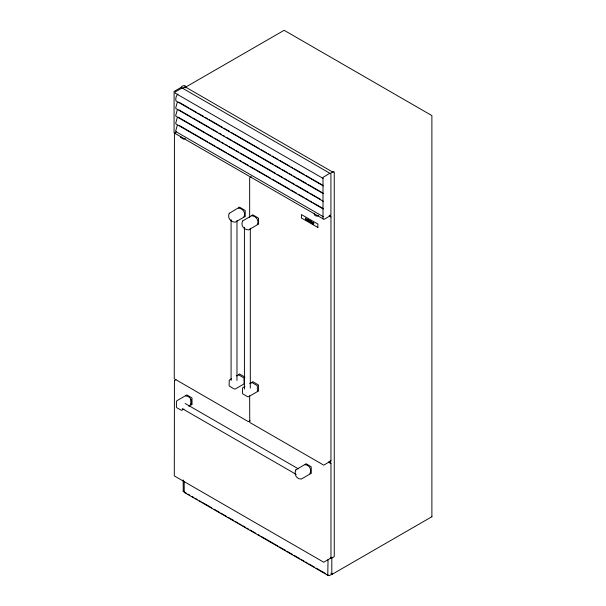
<?xml version="1.0" encoding="UTF-8"?>
<svg xmlns="http://www.w3.org/2000/svg" width="606" height="606" viewBox="0 0 606 606"><rect width="100%" height="100%" fill="white"/><g stroke="black" fill="none" stroke-linecap="round" stroke-linejoin="round"><path stroke-width="0.91" d="M185.338 138.327L183.716 139.236L180.891 137.486M186.55 493.284L183.201 491.246M188.83 406.315L190.905 404.588L190.905 399.49M329.906 173.361L330.914 173.899L330.929 215.357L323.968 219.417L322.998 218.819L322.998 177.406L329.838 173.263L182.141 87.991L175.179 91.945L175.179 93.135L323.021 178.384M330.232 557.997L331.05 558.52L334.262 556.603L334.247 171.975L333.497 171.543L330.232 173.468M174.43 380.636L174.293 475.907L323.748 562.224L330.959 557.982M330.959 463.166L329.172 461.946M249.657 395.786L249.748 422.443L323.748 465.166L330.959 460.924M330.959 216.63L329.179 215.41M332.436 574.14L431.911 516.698M307.128 219.993C306.439 220.705 305.462 216.918 306.712 220.198A1.144 0.659 60 0 0 306.939 220.319L307.144 219.024L307.144 219.849M177.247 102.353L175.71 107.86L175.982 108.588L323.225 193.602M177.247 110.05L175.717 115.488L175.982 116.284L323.293 201.313M177.247 117.738L175.71 123.245L175.982 123.98L323.225 208.987M177.247 125.434L175.71 130.941L175.982 131.676L323.293 216.698M182.027 88.022C178.618 86.772 187.451 83.37 185.148 87.87M317.839 227.53L317.9 224.031L301.432 214.569L301.447 218.062L317.908 227.47M431.889 516.835L431.889 115.602L284.138 30.3L184.86 87.59M314.309 213.517C313.393 215.456 317.483 217.228 318.627 215.274M177.99 94.089C176.157 95.384 175.323 98.831 175.982 100.891L323.293 185.921M181.861 88.574L185.095 86.809M176.732 131.6L175.142 132.532L175.217 133.555M175.149 133.418L174.089 132.843L174.089 91.438L181.103 87.385M174.43 134.093L174.263 378.758L248.362 421.64L250.142 420.723M251.346 176.74L249.657 177.823L249.657 217.531M322.983 218.804L175.179 133.532M174.361 380.674L175.952 379.757M231.522 378.682L229.25 380.151L229.113 385.484L229.576 386.28L234.325 389.022L235.242 389.022L243.657 384.159L244.112 383.371L243.976 378.038L238.908 374.947L236.37 375.879M183.982 409.111L181.573 410.345L176.884 407.793L176.422 407.005L176.422 401.513L176.884 400.725L185.3 395.862C189.981 395.9 192.602 400.21 190.905 404.588M244.854 386.378L242.582 387.848L242.445 393.18L242.9 393.976L247.649 396.718L248.566 396.718L256.982 391.855L257.444 391.067L257.308 385.734L252.232 382.644L249.702 383.575M330.103 463.014L328.407 462.06M327.77 575.268L328.035 559.565M312.878 222.379L313.499 222.781A0.886 0.508 60 0 1 313.423 224.031L312.878 223.705M327.793 575.283L184.216 492.39L184.179 481.315M185.057 86.787L333.224 172.392M178.959 102.225L188.807 107.913M190.413 108.838L196.17 112.163M197.776 113.087L203.533 116.413M205.139 117.337L207.623 118.776M209.229 119.693L219.077 125.381M219.864 125.836L222.349 127.275M223.955 128.199L229.712 131.525M231.31 132.449L259.156 148.523M260.762 149.447L266.519 152.773M268.125 153.697L270.609 155.136M272.215 156.06L277.972 159.386M279.578 160.31L289.426 165.999M291.031 166.923L292.698 167.892M294.304 168.809L304.151 174.498M305.75 175.422L322.142 184.891M178.959 109.921L191.261 117.019M192.867 117.943L210.077 127.881M211.683 128.805L217.44 132.138M219.046 133.062L221.531 134.494M223.137 135.418L224.803 136.388M226.409 137.312L232.166 140.637M233.764 141.562L273.064 164.249M274.67 165.173L280.426 168.498M282.032 169.422L287.789 172.748M289.395 173.672L291.88 175.111M293.486 176.035L295.152 176.997M296.751 177.922L306.606 183.61M308.204 184.535L322.96 193.056M178.141 117.14L205.169 132.744M206.775 133.668L212.532 136.994M214.138 137.918L219.895 141.243M221.501 142.168L223.985 143.607M225.591 144.531L227.258 145.501M228.863 146.425L234.62 149.75M236.219 150.674L238.711 152.106M240.309 153.03L275.518 173.361M277.124 174.286L282.881 177.611M284.487 178.535L286.971 179.974M288.577 180.899L290.244 181.861M291.85 182.785L294.334 184.224M295.94 185.148L309.06 192.723M310.658 193.647L320.506 199.336M179.777 125.783L207.623 141.857M209.229 142.781L214.986 146.107M216.592 147.031L226.439 152.72M228.045 153.644L237.893 159.333M239.491 160.257L241.165 161.219M242.764 162.143L248.528 165.476M250.126 166.392L270.609 178.225M272.215 179.149L289.426 189.087M291.031 190.011L296.788 193.337M298.387 194.261L304.151 197.586M305.75 198.51L308.242 199.95M309.84 200.874L311.514 201.836M313.113 202.76L322.96 208.449M244.127 217.009L245.263 216.524L245.203 210.494L239.491 207.123L238.499 207.866M257.452 224.705L258.595 224.22L258.527 218.19L252.816 214.819L251.831 215.562M244.9 377.083L239.491 373.955L238.499 374.705M257.452 391.537L258.595 391.052L258.527 385.022L252.816 381.651L251.831 382.401M190.913 405.058L192.049 404.573L191.988 397.945L186.799 394.877L185.815 395.62M310.143 473.892L311.279 473.415L311.219 466.779L306.03 463.711L305.045 464.454M185.141 403.49L298.379 468.862M182.194 408.588L296.251 474.437M330.793 573.193L332.489 574.17M188.14 494.201L189.814 495.17M192.223 496.556L193.89 497.518M195.488 498.443L197.155 499.405M199.563 500.798L201.23 501.76M202.828 502.677L211.835 507.881M214.244 509.275L219.175 512.123M220.766 513.04L226.515 516.357M228.106 517.274L233.855 520.592M235.446 521.516L237.931 522.948M239.529 523.872L241.196 524.834M242.786 525.75L245.271 527.19M246.869 528.106L248.536 529.068M250.126 529.992L255.876 533.31M258.285 534.697L259.951 535.666M261.55 536.583L277.896 546.021M279.487 546.945L285.237 550.263M286.827 551.18L292.577 554.498M294.175 555.422L296.66 556.853M297.432 557.3L299.917 558.74M301.515 559.656L304 561.088M305.591 562.012L307.257 562.974M308.855 563.891L314.597 567.216M316.196 568.133L325.202 573.337M326.793 574.253L329.331 575.7L331.808 574.23L331.808 557.217M330.959 216.547L330.959 461.007M330.959 463.09L330.959 558.065M330.232 215.039L330.232 216.978M330.232 460.689L330.232 463.567M250.308 228.28L250.308 388.173M244.415 227.341L244.415 389.12M236.976 220.592L236.976 380.477M231.083 219.645L231.083 380.477M183.201 479.929L183.201 491.292M180.891 136.721L180.891 137.547M312.938 223.75A0.886 0.508 60 0 1 312.946 222.417M312.113 222.864A1.06 0.614 60 0 0 311.931 222.523L311.423 221.501C311.105 223.516 311.848 221.879 312.302 223.303A3.765 2.174 60 0 1 312.181 223.023M311.954 222.19L311.598 221.773L311.954 222.22M308.333 220.076L308.348 221.008L307.606 220.705L307.606 219.289L308.333 220.076M308.257 220.675L307.78 220.183L308.257 220.675M308.151 219.986L307.78 219.577L308.151 219.986M305.363 218.304L305.886 219.41L305.371 219.304A0.795 0.462 60 0 0 305.712 219.63C305.772 218.751 306.038 218.039 305.386 218.213M312.681 222.849L313.082 223.697A0.765 0.439 60 0 0 313.279 223.796L313.34 222.811A0.773 0.447 60 0 0 313.082 222.629L312.681 222.849M229.25 213.32C227.099 217.94 230.659 222.031 235.242 222.19L243.657 217.327C246.415 213.032 242.741 208.002 237.991 208.116L229.25 213.32M242.582 221.016C240.423 225.637 243.983 229.727 248.566 229.886L256.982 225.023C259.747 220.728 256.065 215.698 251.316 215.812L242.582 221.016M295.796 469.908C293.925 474.309 296.273 479.096 301.258 479.073L309.674 474.218C312.151 470.158 309.628 464.461 304.53 464.704L295.796 469.908M309.954 220.826L309.174 221.607L310.272 222.243L309.499 221.614L310.272 220.834L309.219 220.228L309.954 220.826M311.173 221.357L310.484 220.955L310.484 222.364L311.189 222.773L310.658 221.235L311.173 221.357M309.03 220.97L308.59 220.72L309.03 220.97"/></g></svg>
